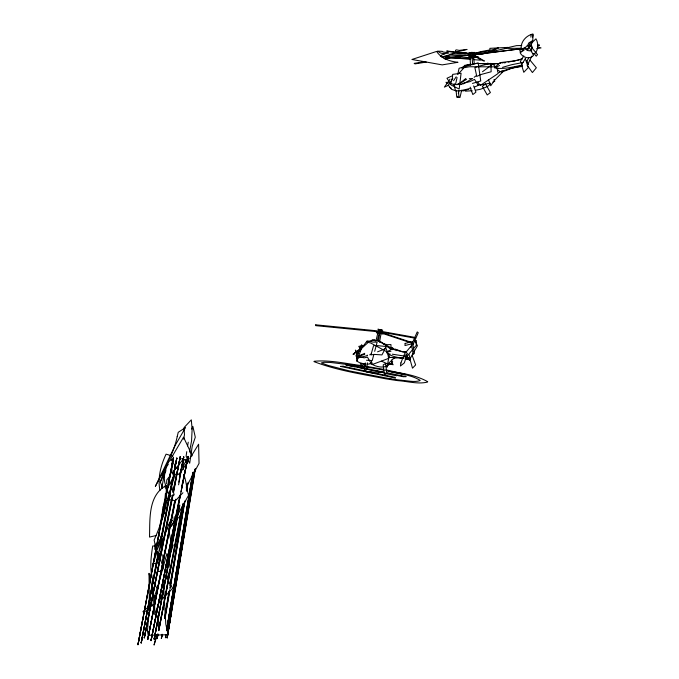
<?xml version="1.0" encoding="UTF-8"?>
<svg xmlns="http://www.w3.org/2000/svg" width="679" height="679" viewBox="0 0 679 679"><rect width="100%" height="100%" fill="white"/><g stroke="black" fill="none" stroke-linecap="round" stroke-linejoin="round"><path stroke-width="1.02" d="M183.237 461.219L183.296 469.469M161.534 488.439L161.594 485.451M166.559 485.782L165.812 498.895M166.635 483.83L166.788 479.909L169.427 476.59M527.855 45.603L528.593 43.116L532.811 40.536L532.913 33.95C526.064 35.554 520.411 41.928 521.192 49.177L525.181 48.565M360.88 363.112L360.617 367.56L361.729 368.57L362.034 363.231M357.12 357.646L356.882 361.381L358.079 357.833M174.299 516.727L174.053 519.868L179.366 517.381L181.717 511.991L181.692 507.892M158.487 627.455L158.232 620.538L157.299 615.632M531.182 51.74L531.436 48.718L532.446 48.472L532.438 47.87L530.851 43.779L535.952 38.822C538.515 43.167 538.354 48.735 535.57 52.937L533.244 53.853M172.135 462.255L171.804 472.168L174.07 475.945L167.433 488.091C161.543 480.477 165.235 469.639 168.715 461.754L171.566 459.318M165.447 493.37L164.904 499.769L163.664 504.2L164.641 505.872L165.481 502.562M151.731 606.355L153.157 604.879C154.108 594.303 151.145 583.651 149.007 573.322L149.405 605.099L148.76 607.001M365.302 362.909L364.3 370.963L366.567 369.665L367.415 362.849M159.2 553.801L158.555 559.258L157.138 563.069L153.072 563.791L157.256 551.458M164.547 510.158L165.6 502.002L170.607 496.273L174.18 494.83L170.802 483.499M403.997 357.129L404.395 354.056L411.678 345.433M186.742 451.654L186.114 456.195L189.679 463.282L192.208 446.383L195.289 437.217L192.878 426.387L191.707 429.162M162.595 512.373L159.421 527.829M165.931 634.695L165.404 637.81L165.973 634.712M166.678 629.492L192.709 472.898M193.311 471.939L166.72 630.57M195.433 468.408L167.178 637.937L194.907 469.248M529.467 46.197L530.061 42.319M530.851 37.141L531.241 34.553L533.057 34.765L532.659 37.353M531.284 46.401L531.479 45.111M531.674 43.821L532.073 41.232M161.95 634.806L161.398 638.404L162.052 634.823M164.59 617.72L168.918 591.698M162.366 488.303L162.145 486.402L164.276 473.399M164.929 469.393L165.26 467.398L168.239 464.563M166.779 629.526L192.895 472.949M192.963 472.924L166.635 630.545M171.337 612.789L167.178 637.937L195.077 469.41M161.992 634.806L161.398 638.404L162.111 634.22M164.7 618.637L164.997 616.838M165.303 615.038L169.241 591.715M169.979 585.417L183.78 503.776M186.504 487.624L186.963 484.933M170.302 585.434L184.094 503.793M186.674 488.541L186.369 490.331L187.506 484.127L187.124 485.85M169.614 589.992L164.785 618.544M169.92 588.201L184.629 501.178M169.937 590.017L165.175 617.814M170.242 588.218L184.943 501.195M186.615 491.324L188.125 482.353M187.548 462.739L188.176 459.123M187.599 445.882L188.244 442.199M158.589 630.57L182.014 506.882M378.517 340.578L379.884 332.922L381.123 333.313L379.544 342.14M160.202 539.525L156.51 551.289L161.695 539.482L158.385 553.631L163.189 539.44L160.202 539.525L154.642 548.955L158.385 553.631L160.482 554.14L163.189 539.44L160.719 537.751L159.726 535.706M189.483 452.129L191.554 440.926L192.132 429.255L191.308 419.86L184.051 427.583L184.484 434.789L183.627 439.211M188.142 459.123L187.37 462.705M388.702 358.24L387.03 367.135L388.413 363.477L394.049 358.13M142.862 618.849L137.981 644.727L173.527 457.383L167.917 485.001M167.39 487.768L137.981 644.727L173.527 457.383L168.647 483.261M178.441 508.579L154.158 639.202L159.268 614.054M178.942 507.714L154.158 639.202L179.833 505.108M158.937 614.02L179.494 505.074M173.17 477.159L160.541 542.81M173.518 475.334L176.829 457.986L173.255 475.258M158.869 629.679L163.147 607.264M166.745 588.447L167.951 582.175M169.147 575.902L170.353 569.63M183.075 503.402L158.716 630.604M183.415 503.436L158.818 630.613M186.326 488.201L187.183 483.72M158.037 553.64L141.181 643.047L158.742 553.767M160.499 540.874L172.687 477.991M160.804 540.9L173.111 477.091M160.855 542.827L176.829 457.986L173.459 475.275M158.029 634.178L157.163 638.659L158.088 634.186M178.84 482.09L183.746 456.857L179.952 474.808M167.136 498.87C164.946 513.18 159.896 526.828 154.133 540.043L155.847 547.868M171.804 497.631L144.279 637.946L173.026 495.067M172.865 492.267L180.308 456.594L173.552 492.385M171.524 500.321L144.279 637.946L172.772 495.059M173.476 490.493L180.308 456.594L173.306 492.377M174.698 500.873L147.725 639.448L175.759 499.192M174.987 500.881L147.725 639.448L175.114 500.983M178.594 484.806L183.746 456.857L179.969 475.716M179.748 496.256L151.027 640.645L188.151 456.39L181.76 486.274M181.734 488.125L188.151 456.39L181.03 491.825M457.077 77.465L455.499 84.62L461.567 84.451M457.748 74.401L459.097 68.273L478.152 62.833L480.749 80.979L472.482 83.415M155.423 544.074L154.736 547.096L155.966 548.335M457.697 96.333L457.485 97.233L459.98 97.496L461.661 90.248M458.962 90.893L458.333 93.609M375.843 341.308L377.957 332.583L379.196 332.973L377.363 340.535M157.486 634.101L154.048 645.05L156.713 634.517M450.474 84.722L452.435 77.567L452.681 74.384L461.083 73.23L459.174 89.042L451.348 85.155M373.874 354.387L372.236 360.532L366.516 360.235M374.689 351.315L377.142 342.106L373 342.106L367.144 340.866L355.855 355.957L357.723 356.687M162.612 588.006L163.97 583.227L164.225 586.283M163.028 591.35L164.624 585.892M166.703 579.051L170.404 568.527L168.078 558.562M162.765 592.258L154.685 614.47L154.591 596.035L157.426 587.887L166.924 553.589L167.62 556.576M358.376 356.95L362.026 346.85L361.695 344.66L357.349 353.903M162.145 486.402L160.286 481.997L165.26 467.398M165.617 566.846L173.111 545.381L171.252 541.036M187.599 457.705L185.893 462.272L184.595 459.411M162.12 475.597L164.912 468.306M163.868 506.653L165.625 502.087M169.971 521.744L164.335 536.003M528.245 48.124L527.43 50.034L528.593 48.133M412.577 342.581L417.22 331.921L418.256 332.702L413.095 344.55M182.965 466.711L186.462 460.065L181.607 458.664M527.159 65.736L531.818 56.128M165.982 470.751L160.286 481.997M186.241 487.03L199.04 463.392L198.599 444.236L189.789 458.537M529 46.393L529.747 44.89M410.778 347.334L411.737 345.441M383.898 351.17L381.963 354.905L374.197 354.404L370.929 354.913L373.56 345.704L375.046 345.552M384.866 349.303L386.317 346.502L375.793 345.475M175.377 518.858L171.32 526.115L169.266 522.915M176.905 516.133L188.584 495.271C186.386 488.473 186.547 481.216 183.653 474.477M529.017 57.469L526.692 61.475M364.012 363.681L361.644 367.746L363.044 368.799L365.879 363.919M413.842 351.968L417.432 345.73L414.521 340.137M523.798 55.899L520.369 61.373L521.48 63.071M502.095 70.777L501.178 72.322L513.044 67.764L522.083 65.651M162.968 516.592L161.653 518.79L162.918 506.772L165.082 504.624L164.055 509.496L164.123 513.808M188.219 461.083L181.047 471.769L178.288 474.46L175.174 474.273L167.433 499.328L175.454 500.712L182.923 492.759M413.019 353.352L409.335 360.184L407.171 356.051M452.817 78.501L448.429 85.282L444.38 87.116L450.033 79.154M453.572 80.725L456.169 76.82M490.391 83.186L488.812 85.647L485.612 87.319L480.392 89.288L475.911 90.129M470.734 53.624L468.705 56.586L471.735 56.06L474.273 52.351L472.448 52.673M364.742 353.326L357.137 356.687L356.764 358.232L367.483 355.609L367.212 355.083M412.085 350.245L405.626 357.994M172.059 473.263L183.262 459.14M413.231 348.811L416.202 345.509L416.38 340.476L415.285 341.579M440.357 56.51L441.596 55.084L445.865 53.412L448.751 53.038M502.893 71.813L494.287 80.504L490.756 85.758L488.388 79.477M458.461 73.79L463.434 68.401M163.291 598.148L172.687 588.226L169.529 583.015L166.287 575.605M149.592 608.571L147.453 610.794L142.887 611.754L149.287 606.135L153.157 604.879M155.109 595.576L150.127 600.567L147.428 630.986L148.226 635.298L168.036 634.712L165.795 623.967L163.647 587.029M495.152 67.204L499.956 62.655L514.572 60.83L521.947 58.954M462.9 67.204L465.268 65.006M166.313 485.443C147.929 495.347 150.059 519.248 149.516 537.081L156.467 535.459M396.078 350.712L396.943 349.974M368.043 342.581L358.206 351.306L360.294 351.068M469.282 78.696L472.576 78.518L463.307 83.882L458.749 84.188L465.862 78.475M474.146 77.296L476.463 75.505M370.98 340.909L372.746 339.585L374.469 340.748M362.722 347.003L354.599 352.825L354.039 354.463L352.961 354.26L358.818 350.5M390.179 363.46C385.248 369.096 377.057 367.144 371.464 364.046M482.497 71.736L492.92 64.021L497.062 68.647M458.749 84.188L466.498 79.358M499.506 65.413L497.036 66.848L469.376 66.754L461.881 68.146L466.694 65.142L470.954 64.14M369.707 354.828L371.515 353.861M388.278 351.068L392.827 348.624L393.752 349.49L401.586 351.612L406.577 352.231M408.843 357.527L406.067 359.013L405.176 358.885M522.219 51.298L520.428 52.258L519.766 50.271L528.737 45.459L529.399 47.445L525.809 49.372M523.119 50.815L524.018 50.331M451.858 75.997L446.977 78.255L450.814 84.052M474.621 87.005L478.305 85.35L474.519 79.392L469.792 81.658L462.832 83.339M493.956 64.115L495.415 63.495M477.617 66.525L474.884 67.637L476.768 76.43L481.012 74.512L491.138 71.762L490.9 63.368L478.602 66.245M472.703 54.193L479.926 51.825L489.219 50.059L489.966 49.643L489.873 48.336L507.934 47.403M390.001 348.03L392.64 347.64L393.319 349.6M486.673 52.707L482.981 54.04L474.035 54.651M485.018 64.191L487.989 63.113M489.508 83.228L483.516 84.552L477.626 84.909M492.996 81.989L494.745 81.37L494.032 79.451M468.357 89.28L463.774 90.867L461.737 90.748M391.707 362.043L392.683 361.712M377.558 351.824L383.754 349.396L385.782 347.962L387.768 352.664M471.022 88.355L459.861 90.791L455.524 90.876L453.971 83.831L454.964 84.213M357.137 356.687L364.699 354.37M502.519 67.34L511.61 64.726L523.178 62.443M441.774 57.155L454.463 53.335L455.592 51.697L455.524 50.263L456.441 49.856L459.157 50.39L467.076 49.423L455.694 52.258M516.855 60.55L522.066 58.963M506.254 48.328L487.641 52.453M522.236 66.364L509.691 68.545M499.676 71.906L512.823 67.764L521.811 65.982M470.878 64.14L466.481 65.133M374.562 340.052L366.626 341.902L370.802 343.048L387.225 352.036L390.994 351.213M522.516 64.98C513.366 66.839 503.776 69.64 494.465 67.858M508.096 62.154L510.243 61.738M363.851 345.696L364.479 345.577M393.166 357.808L395.424 357.502M457.722 83.967L459.233 83.695M512.051 61.407L515.361 60.847M537.734 45.425L539.525 45.128L537.437 45.17M472.16 56.68L475.292 56.162L472.194 52.291L469.062 52.818L470.301 54.362M425.36 61.577L414.148 63.385L415.047 63.885L426.268 62.078M444.049 58.572L470.216 54.354L471.124 54.855L444.957 59.065M363.452 345.628L358.767 346.366L360.337 348.879M503.894 62.867L505.779 62.578M472.168 90.74L465.412 91.156M471.353 56.17L473.458 55.856L474.256 63.597M536.792 48.65L541.019 47.92L537.352 46.715M473.144 63.724L475.283 63.52M443.701 56.467L459.904 55.296L469.308 55.576M473.339 63.733L475.92 63.537M367.254 364.241L371.286 363.74L367.492 357.188L364.148 357.833L359.284 356.653M500.627 63.444L488.736 63.818M370.097 363.358L371.532 363.299M498.972 63.699L482.098 63.605M521.761 45.527L516.532 45.637L504.472 48.413L521.328 48.268M526.98 45.408L530.121 45.332M453.895 52.741L466.006 52.487L465.454 53.845L450.033 54.184M154.744 546.009L152.69 545.992C150.534 560.192 148.472 576.174 157.307 588.668M477.405 63.486L487.963 63.801M392.309 354.2L404.718 356.119L407.748 359.318L405.091 358.826L410.405 359.666L409.021 354.591M479.382 63.52L481.343 63.588M442.581 56.781L470.657 59.396M389.916 357.443L399.125 357.655L402.893 358.419M393.107 358.037L399.439 357.706L403.275 358.478M473.594 59.633L480.46 60.185L476.998 57.044L473.297 56.238M406.407 352.197L402.698 351.815L394.754 348.964M448.021 52.623L443.421 52.079L442.139 51.349L437.488 51.137L440.679 53.055L444.592 53.76M498.148 68.384L497.113 68.273L497.809 72.229M401.23 380.282C407.383 380.546 414.037 382.557 420.012 380.622L420.123 380.308C410.634 374.562 398.887 373.908 388.303 371.158C401.382 373.034 415.955 375.029 427.685 381.691L427.532 382.073C417.916 384.441 407.612 381.292 397.869 380.639A48.472 4.082 10.5 0 1 385.222 378.712C361.313 374.036 336.733 370.378 313.961 361.601L314.173 361.279C330.317 359.76 346.63 363.817 362.654 365.718M389.135 353.937L390.119 354.056M390.994 378.933L349.439 370.929L328.093 365.438L321.354 362.951L323.959 362.289L330.164 362.425L360.999 366.142M402.282 358.156C397.054 357.502 391.622 356.305 387.183 353.386L386.461 352.053M361.865 366.287L365.353 366.838M364.555 366.023L383.711 369.376M366.261 366.991L384.272 370.157M381.734 331.445L414.232 337.276L415.624 338.278L382.005 332.243M365.03 364.258L359.955 362.909L357.612 361.559L356.382 354.565L356.645 355.278M385.68 369.766L405.159 374.205L405.355 374.842L385.867 370.471M387.369 372.856L406.152 376.633L403.292 376.726L397.461 375.521M386.122 373.28L346.553 365.056L348.556 364.784L361.763 367.577M383.559 372.1L363.511 367.959M374.265 340.001L375.86 340.349M157.689 571.616L161.398 571.2L163.079 568.968L162.79 554.777M455.151 90.528L451.518 89.331L448.225 85.138M376.998 340.476C383.38 341.435 386.614 347.835 392.657 349.634M383.066 343.71L387.268 344.669L390.926 344.576L391.07 347.656M377.1 340.493L394.652 349.643M172.873 456.127L166.075 454.158C160.753 465.361 157.477 478.177 159.964 490.535M390.315 363.927L393.158 364.767L391.537 362.204M501.331 62.697L502.384 63.045M358.52 356.254L357.188 355.711M474.341 55.169L484.399 61.017L482.506 60.558L474.239 55.754M449.778 87.294L451.221 88.168M409.004 358.919L410.379 360.676L412.493 368.179L415.624 364.929L412.297 355.745M381.513 361.16L387.93 364.08L391.834 364.054L391.647 359.955M388.363 353.759L387.709 353.326L388.388 357.188M169.096 524.612L171.252 526.106L174.214 521.862L170.913 519.367M454.31 85.495L452.749 84.094L445.984 82.252L447.105 83.695M530.002 60.134L536.342 67.773L532.404 72.543L527.778 66.143M529.034 45.391L529.713 46.096M498.445 70.192L499.829 71.728L497.274 74.079L480.274 85.461L477.821 82.193M531.708 50.755L528.686 47.131L529.993 45.535L537.539 54.6L536.232 56.196L533.974 53.471M358.478 354.158L355.389 350.084L356.619 354.302M164.522 486.223L166.55 489.576M167.56 491.248L170.607 496.273M176.778 468.535L170.76 458.851L183.559 437.191L190.188 451.28M192.132 455.838L190.46 452.036M162.646 565.539L163.427 567.228M526.726 60.974L528.449 64.768M388.957 355.473L389.754 357.358L387.556 358.792L372.347 364.496L371.294 360.625M473.628 85.868L475.928 92.132L472.839 94.551L470.114 87.141M161.916 563.706L158.784 553.852M164.012 505.592L164.615 507.417M160.159 553.062L160.482 554.14M170.887 540.17L168.019 527.923M156.493 550.805L156.925 552.765M458.41 91.071L459.038 97.47L456.755 97.216L456.127 90.808M472.618 64.734L472.083 55.822L469.97 56.128L470.505 65.048M401.119 380.248A51.137 4.295 10.4 0 1 390.909 378.899M385.426 373.569A298.921 24.648 10.5 0 1 396.587 375.776M315.752 324.825L315.718 325.64L378.407 331.793L378.441 330.97L315.752 324.825M405.142 343.438L404.964 345.56L411.695 343.82L411.873 341.698L405.142 343.438M400.916 362.909L400.432 366.015L404.336 362.9L407.434 353.224L402.868 357.816L400.916 362.909M177.202 436.639C173.484 454.446 163.478 470.326 155.347 486.419L175.326 445.127L185.571 427.515L178.229 432.319L177.202 436.639M146.053 617.474L141.181 643.047L158.436 553.741L146.053 617.474M156.136 615.199L151.027 640.645L180.478 494.55L156.136 615.199M525.308 58.767L521.489 64.751L523.789 72.297L528.279 67.544L525.308 58.767M530.715 49.847L529.679 50.849L527.863 50.56L526.734 50.127L525.308 47.946L520.122 52.741C522.524 57.656 529.578 59.744 533.533 55.44L530.715 49.847M412.501 342.182L411.296 343.294L413.222 354.43L414.428 353.318L412.501 342.182M485.536 83.95L482.353 86.369L487.225 94.958L490.416 92.539L485.536 83.95M380.995 329.697L376.259 332.702L378.016 333.194L382.752 330.189L380.995 329.697M385.587 363.579L383.185 364.852L384.45 374.587L386.852 373.306L385.587 363.579M498.242 47.861C482.811 57.723 463.596 52.351 446.672 51.052C463.74 54.872 481.801 53.913 498.242 47.861M374.324 373.161L366.388 371.854L374.952 370.658L382.489 372.143L374.324 373.161M436.631 51.434L411.932 59.472L442.182 64.878L457.986 62.298C449.922 61.475 441.223 58.572 436.631 51.434M472.711 54.778L471.616 55.109L521.285 48.744L472.711 54.778M449.023 57.299L446.748 57.808L445.84 57.24C456.585 57.851 467.61 58.657 478.508 57.138L461.567 58.326L449.023 57.299M355.855 366.363L354.149 366.694L345.798 364.895L349.32 364.954L355.855 366.363M343.09 366.236L340.451 366.38L395.475 378.076L394.745 377.278L343.09 366.236M380.52 332.09L378.797 332.175L408.639 342.08L410.354 341.995L380.52 332.09M378.704 329.357L377.94 329.145L381.089 333.576L382.99 334.093L379.841 329.663L378.704 329.357"/></g></svg>
